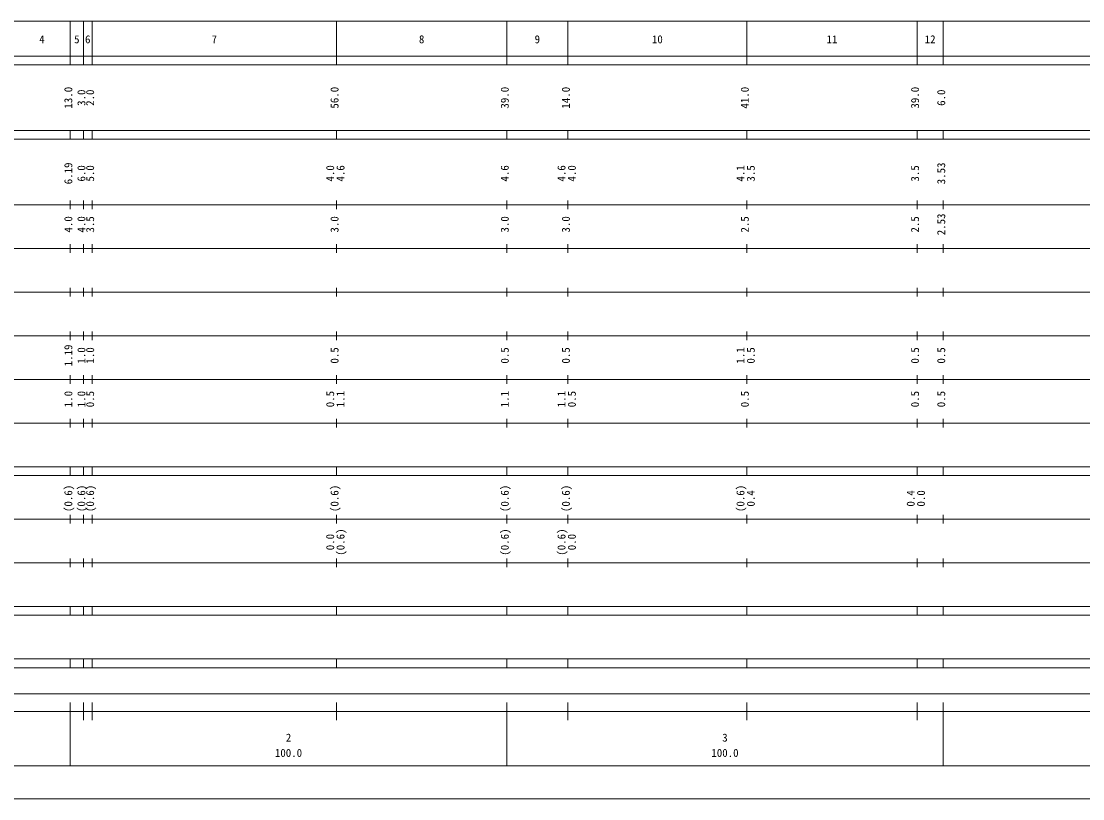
# Model space of a CAD drawing. Units: millimetres on the paper, enlarged 1000 times. Extents: x -625 to 710962, y -625 to 360139.
# Drawn here: x 187716 to 430934, y 139 to 178139 of the extents above; entities that cross this region are included whole.
import ezdxf
from ezdxf.enums import TextEntityAlignment as Align

# ---------------------------------------------------------------- set-up
doc = ezdxf.new("R2010")
doc.units = ezdxf.units.MM
doc.header["$LTSCALE"] = 1000
doc.layers.add('S-SUV', color=7, linetype='Continuous', lineweight=13)
doc.styles.add('ＭＳ ゴシック', font='')
doc.styles.get('ＭＳ ゴシック').set_extended_font_data('MS Gothic')

msp = doc.modelspace()

# ---------------------------------------------------------------- linework, layer by layer
at = {"layer": 'S-SUV'}
for p, q in [((98962, 178139), (609962, 178139)), ((198962, 168139), (198962, 178139)), ((201962, 168139), (201962, 178139)), ((203962, 168139), (203962, 178139)), ((259962, 168139), (259962, 178139)), ((298962, 168139), (298962, 178139)), ((312962, 168139), (312962, 178139)), ((353962, 168139), (353962, 178139)), ((392962, 168139), (392962, 178139)), ((398962, 168139), (398962, 178139)), ((70962, 170139), (609962, 170139)), ((70962, 168139), (609962, 168139)), ((70962, 153139), (609962, 153139)), ((70962, 151139), (609962, 151139)), ((198962, 151139), (198962, 153139)), ((201962, 151139), (201962, 153139)), ((203962, 151139), (203962, 153139)), ((259962, 151139), (259962, 153139)), ((298962, 151139), (298962, 153139)), ((312962, 151139), (312962, 153139)), ((353962, 151139), (353962, 153139)), ((392962, 151139), (392962, 153139)), ((398962, 151139), (398962, 153139)), ((198962, 135139), (198962, 137139)), ((201962, 135139), (201962, 137139)), ((203962, 135139), (203962, 137139)), ((259962, 135139), (259962, 137139)), ((298962, 135139), (298962, 137139)), ((312962, 135139), (312962, 137139)), ((353962, 135139), (353962, 137139)), ((392962, 135139), (392962, 137139)), ((398962, 135139), (398962, 137139)), ((70962, 136139), (609962, 136139)), ((198962, 125139), (198962, 127139)), ((201962, 125139), (201962, 127139)), ((203962, 125139), (203962, 127139)), ((259962, 125139), (259962, 127139)), ((298962, 125139), (298962, 127139)), ((312962, 125139), (312962, 127139)), ((353962, 125139), (353962, 127139)), ((392962, 125139), (392962, 127139)), ((398962, 125139), (398962, 127139)), ((76962, 126139), (609962, 126139)), ((198962, 115139), (198962, 117139)), ((201962, 115139), (201962, 117139)), ((203962, 115139), (203962, 117139)), ((259962, 115139), (259962, 117139)), ((298962, 115139), (298962, 117139)), ((312962, 115139), (312962, 117139)), ((353962, 115139), (353962, 117139)), ((392962, 115139), (392962, 117139)), ((398962, 115139), (398962, 117139)), ((82962, 116139), (609962, 116139)), ((198962, 105139), (198962, 107139)), ((201962, 105139), (201962, 107139)), ((203962, 105139), (203962, 107139)), ((259962, 105139), (259962, 107139)), ((298962, 105139), (298962, 107139)), ((312962, 105139), (312962, 107139)), ((353962, 105139), (353962, 107139)), ((392962, 105139), (392962, 107139)), ((398962, 105139), (398962, 107139)), ((76962, 106139), (609962, 106139)), ((82962, 96139), (609962, 96139)), ((198962, 95139), (198962, 97139)), ((201962, 95139), (201962, 97139)), ((203962, 95139), (203962, 97139)), ((259962, 95139), (259962, 97139)), ((298962, 95139), (298962, 97139)), ((312962, 95139), (312962, 97139)), ((353962, 95139), (353962, 97139)), ((392962, 95139), (392962, 97139)), ((398962, 95139), (398962, 97139)), ((76962, 86139), (609962, 86139)), ((198962, 85139), (198962, 87139)), ((201962, 85139), (201962, 87139)), ((203962, 85139), (203962, 87139)), ((259962, 85139), (259962, 87139)), ((298962, 85139), (298962, 87139)), ((312962, 85139), (312962, 87139)), ((353962, 85139), (353962, 87139)), ((392962, 85139), (392962, 87139)), ((398962, 85139), (398962, 87139)), ((70962, 76139), (609962, 76139)), ((198962, 74139), (198962, 76139)), ((201962, 74139), (201962, 76139)), ((203962, 74139), (203962, 76139)), ((259962, 74139), (259962, 76139)), ((298962, 74139), (298962, 76139)), ((312962, 74139), (312962, 76139)), ((353962, 74139), (353962, 76139)), ((392962, 74139), (392962, 76139)), ((398962, 74139), (398962, 76139)), ((70962, 74139), (609962, 74139)), ((79962, 64139), (609962, 64139)), ((198962, 63139), (198962, 65139)), ((201962, 63139), (201962, 65139)), ((203962, 63139), (203962, 65139)), ((259962, 63139), (259962, 65139)), ((298962, 63139), (298962, 65139)), ((312962, 63139), (312962, 65139)), ((353962, 63139), (353962, 65139)), ((392962, 63139), (392962, 65139)), ((398962, 63139), (398962, 65139)), ((70962, 54139), (609962, 54139)), ((198962, 53139), (198962, 55139)), ((201962, 53139), (201962, 55139)), ((203962, 53139), (203962, 55139)), ((259962, 53139), (259962, 55139)), ((298962, 53139), (298962, 55139)), ((312962, 53139), (312962, 55139)), ((353962, 53139), (353962, 55139)), ((392962, 53139), (392962, 55139)), ((398962, 53139), (398962, 55139)), ((70962, 44139), (609962, 44139)), ((198962, 42139), (198962, 44139)), ((201962, 42139), (201962, 44139)), ((203962, 42139), (203962, 44139)), ((259962, 42139), (259962, 44139)), ((298962, 42139), (298962, 44139)), ((312962, 42139), (312962, 44139)), ((353962, 42139), (353962, 44139)), ((392962, 42139), (392962, 44139)), ((398962, 42139), (398962, 44139)), ((70962, 42139), (609962, 42139)), ((70962, 32139), (609962, 32139)), ((198962, 30139), (198962, 32139)), ((201962, 30139), (201962, 32139)), ((203962, 30139), (203962, 32139)), ((259962, 30139), (259962, 32139)), ((298962, 30139), (298962, 32139)), ((312962, 30139), (312962, 32139)), ((353962, 30139), (353962, 32139)), ((392962, 30139), (392962, 32139)), ((398962, 30139), (398962, 32139)), ((70962, 30139), (609962, 30139)), ((101962, 24139), (595962, 24139)), ((198962, 7639), (198962, 22139)), ((201962, 18139), (201962, 22139)), ((203962, 18139), (203962, 22139)), ((259962, 18139), (259962, 22139)), ((298962, 7639), (298962, 22139)), ((312962, 18139), (312962, 22139)), ((353962, 18139), (353962, 22139)), ((392962, 18139), (392962, 22139)), ((398962, 7639), (398962, 22139)), ((70962, 20139), (609962, 20139)), ((98962, 7639), (609962, 7639)), ((70962, 139), (710962, 139))]:
    msp.add_line(p, q, dxfattribs=at)

# ---------------------------------------------------------------- texts
at = {"layer": 'S-SUV', "style": 'ＭＳ ゴシック'}
for s, p in [('4', (191837, 172544)), ('5', (199837, 172544)), ('6', (202337, 172544)), ('7', (231337, 172544)), ('8', (278837, 172544)), ('9', (305337, 172544)), ('10', (332212, 172544)), ('11', (372212, 172544)), ('12', (394712, 172544)), ('2', (248337, 12662)), ('3', (348337, 12662)), ('100.0', (245837, 9172)), ('100.0', (345837, 9172))]:
    msp.add_text(s, height=1833, dxfattribs=at).set_placement(p, align=Align.BOTTOM_LEFT)
for s, p in [('13.0', (199962, 158139)), ('56.0', (260962, 158139)), ('39.0', (299962, 158139)), ('14.0', (313962, 158139)), ('41.0', (354962, 158139)), ('39.0', (393962, 158139)), ('3.0', (202962, 158764)), ('2.0', (204962, 158764)), ('6.0', (399962, 158764)), ('6.19', (199962, 140813)), ('6.0', (202962, 141438)), ('5.0', (204962, 141438)), ('4.0', (259962, 141438)), ('4.6', (262332, 141438)), ('4.6', (299962, 141438)), ('4.6', (312962, 141438)), ('4.0', (315332, 141438)), ('4.1', (353962, 141438)), ('3.5', (356332, 141438)), ('3.5', (393962, 141438)), ('3.53', (399962, 140813)), ('2.53', (399962, 129139)), ('4.0', (199962, 129764)), ('4.0', (202962, 129764)), ('3.5', (204962, 129764)), ('3.0', (260962, 129764)), ('3.0', (299962, 129764)), ('3.0', (313962, 129764)), ('2.5', (354962, 129764)), ('2.5', (393962, 129764)), ('1.19', (199962, 99139)), ('1.0', (202962, 99764)), ('1.0', (204962, 99764)), ('0.5', (260962, 99764)), ('0.5', (299962, 99764)), ('0.5', (313962, 99764)), ('1.1', (353962, 99764)), ('0.5', (356332, 99764)), ('0.5', (393962, 99764)), ('0.5', (399962, 99764)), ('1.0', (199962, 89764)), ('1.0', (202962, 89764)), ('0.5', (204962, 89764)), ('0.5', (259962, 89764)), ('1.1', (262332, 89764)), ('1.1', (299962, 89764)), ('1.1', (312962, 89764)), ('0.5', (315332, 89764)), ('0.5', (354962, 89764)), ('0.5', (393962, 89764)), ('0.5', (399962, 89764)), ('(0.6)', (199962, 65778)), ('(0.6)', (202962, 65778)), ('(0.6)', (204962, 65778)), ('(0.6)', (260962, 65778)), ('(0.6)', (299962, 65778)), ('(0.6)', (313962, 65778)), ('(0.6)', (353962, 65778)), ('0.4', (356332, 67028)), ('0.4', (392962, 67028)), ('0.0', (395332, 67028)), ('(0.6)', (262332, 55778)), ('(0.6)', (299962, 55778)), ('(0.6)', (312962, 55778)), ('0.0', (259962, 57028)), ('0.0', (315332, 57028))]:
    msp.add_text(s, height=1833, rotation=90, dxfattribs=at).set_placement(p, align=Align.BOTTOM_LEFT)

doc.saveas('drawing.dxf')
